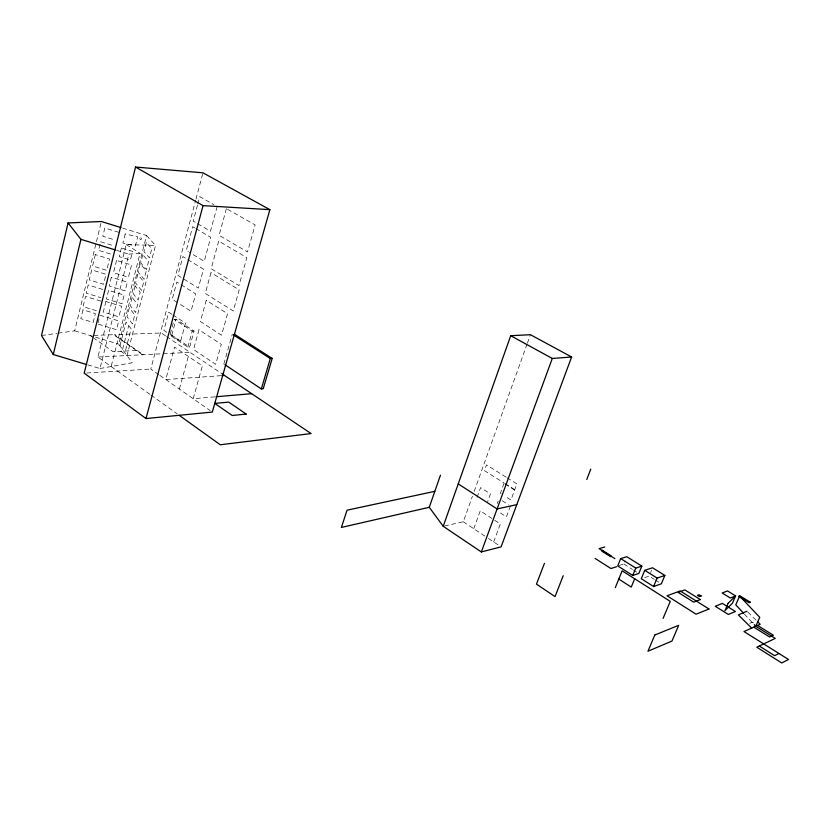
<?xml version="1.0" encoding="UTF-8"?>
<svg xmlns="http://www.w3.org/2000/svg" width="830" height="830" viewBox="0 0 830 830"><rect width="100%" height="100%" fill="white"/><g stroke="black" fill="none" stroke-linecap="round" stroke-linejoin="round"><path stroke-width="0.62" stroke-dasharray="4.15 3.11" d="M58.09 333.172L74.679 330.848L96.156 242.879M96.467 241.623L101.073 222.772M100.088 244.228L98.583 250.338L111.832 254.416M98.044 322.756L98.988 318.979M149.919 394.323L97.899 357.045L126.191 244.58L155.49 245.431L126.98 355.562L120.817 351.235M87.669 364.837L99.953 368.52L128.889 254.136L140.083 253.295L111.137 366.528M99.953 368.52L132.188 362.783L118.752 344.16L146.568 235.523L122.145 227.949M119.945 345.82L126.036 322.071L131.109 328.794L124.936 352.729M122.55 349.43L128.692 325.588M158.789 374.652L150.78 369.049L195.641 200.3M195.973 199.055L202.956 172.806M197.457 205.228L193.214 221.143L196.451 223.031M197.789 204.004L199.74 196.658L213.912 204.688M170.295 333.992L174.238 319.311L176.053 319.26L194.044 331.056L189.655 347.085L187.839 347.168L169.963 335.216L171.789 335.154L189.655 347.085M171.789 335.154L176.053 319.26M217.18 206.546L210.478 231.238L197.53 223.664M187.839 347.168L192.228 331.118L174.238 319.311M179.373 389.052L188.337 356.392M223.841 363.997L232.307 334.168M444.475 526.002L463.285 521.769L472.436 496.257M474.179 491.402L526.946 344.429M527.382 343.215L530.443 334.708M477.063 497.357L480.57 487.625L490.426 493.923L487.667 501.517M473.774 528.731L480.248 510.865L491.879 518.439M504.007 483.371L500.376 493.29L503.551 495.303M497.284 503.53L498.166 501.123M493.705 541.949L500.345 523.958L492.937 519.134M510.45 505.989L506.425 516.862L498.176 511.539M618.931 565.531L623.838 563.995L625.104 560.873M650.575 572.524L651.56 570.148M749.739 623.372L752.374 622.21L754.46 623.496M644.63 577.597L649.091 576.093L654.206 579.309M41.5 335.507L56.814 333.359M214.814 396.865L193.203 398.722L202.364 365.854L174.559 347.106L165.793 379.549L221.932 375.617M86.756 373.002L150.78 369.049M97.899 357.045L190.08 352.356M136.348 350.499L112.963 351.609L94.309 338.453M192.228 331.118L194.044 331.056M74.679 330.848L118.752 344.16M100.876 301.103L85.573 296.445L83.073 306.654L98.345 311.292M99.932 315.213L118.732 320.92L116.501 329.697L97.733 324.011M102.816 289.452L88.188 284.991L86.185 293.166L100.793 297.617M118.7 232.307L104.819 228.011L102.806 236.239L115.495 240.161M100.679 241.779L113.959 245.877M116.594 250.349L128.889 254.136M194.77 227.918L192.643 226.663L186.294 250.442L188.41 251.729M195.839 228.551L210.758 237.339L204.242 261.336L189.458 252.362M506.03 477.105L486.463 464.893L484.398 470.62L503.914 482.884M507.109 477.79L516.893 483.89L510.948 500.002L504.599 495.967M181.116 277.355L177.89 275.332L182.88 256.584L203.475 269.19L198.318 288.124L182.185 278.019M126.191 244.58L140.083 253.295M504.993 483.558L514.756 489.69M505.065 484.035L514.621 490.042M655.223 579.952L659.311 582.525M623.838 563.995L632.408 569.401M633.477 570.075L636.693 572.109M502.16 500.698L508.375 504.671M177.464 302.545L172.256 299.184L176.832 282.003L195.724 293.924L191.004 311.271L178.502 303.209M171.862 314.29L168.718 312.225L163.894 330.35L169.092 333.826M172.92 314.975L185.495 323.202L180.535 341.483L170.129 334.521M463.285 521.769L487.407 537.778M488.455 538.473L498.975 545.455M165.523 335.88L161.259 333.006L114.374 334.677L143.3 354.732M166.591 336.596L222.326 373.998M142.511 354.773L113.565 334.698L90.169 335.528L93.271 337.717M159.785 375.347L210.166 410.591M150.967 395.08L177.101 413.807M747.851 612.094L756.659 620.788M744.354 614.055L754.283 624.689M146.568 235.523L155.49 245.431M139.72 238.449C140.996 242.287 142.708 235.938 139.72 238.449M95.346 254.613L92.576 265.963L106.707 270.3L109.519 258.97L95.346 254.613M91.715 269.916L89.267 279.907L103.553 284.275L106.033 274.294L91.715 269.916M83 309.849L80.832 318.668L93.188 322.403L95.377 313.605L83 309.849M111.334 277.23L109.145 285.987L125.154 290.884L127.384 282.148L111.334 277.23M108.616 290.355L106.458 298.987L121.948 303.707L124.137 295.096L108.616 290.355M105.918 301.498L103.273 312.07L118.908 316.821L121.585 306.27L105.918 301.498M116.563 260.402L113.492 272.676L128.442 277.262L131.555 265.009L116.563 260.402M121.408 247.963L119.24 256.626L130.372 260.049L132.561 251.407L121.408 247.963M125.195 233.956L122.913 243.045L135.373 245.939L137.676 236.882L125.195 233.956M140.197 263.795L138.091 272.043L144.098 279.254L146.246 270.922L140.197 263.795M137.78 274.471L135.591 283.009L141.556 290.313L143.777 281.692L137.78 274.471M142.791 254.727L140.716 262.809L146.474 269.584L148.58 261.419L142.791 254.727M129.293 307.826L127 316.749L132.458 323.908L134.782 314.912L129.293 307.826M132.115 297.42L130.061 305.44L135.56 312.495L137.656 304.402L132.115 297.42M135.114 285.966L133.153 293.613L138.216 299.941L140.197 292.233L135.114 285.966M146.277 242.516L143.953 251.563L149.431 257.85L151.786 248.73L146.277 242.516M226.403 208.662L219.099 235.326L247.516 251.947L255.142 224.899L226.403 208.662M218.726 241.105L211.173 268.681L238.967 285.603L246.852 257.663L218.726 241.105M210.986 272.665L205.29 293.436L233.251 310.97L239.196 289.909L210.986 272.665M206.245 300.252L200.383 321.552L221.517 335.227L227.576 313.709L206.245 300.252M198.972 329.78L193.535 349.513L215.686 364.308L221.309 344.357L198.972 329.78"/><path stroke-width="1.25" d="M120.921 227.565L101.374 221.517L68.07 222.948L41.5 335.507L53.265 354.524L86.445 364.474M53.265 354.524L80.935 239.351L68.07 222.948M135.549 167.038L84.193 373.158L145.987 418.548L212.293 412.074L269.885 209.668L202.956 172.806L135.549 167.038L203.039 205.622L269.885 209.668M145.987 418.548L203.039 205.622M261.336 388.897L270.3 358.55L272.188 358.446L263.224 388.741L261.336 388.897L224.909 364.702M443.22 526.293L510.709 335.704L530.443 334.708L571.621 356.983L501.092 546.856L481.338 551.95L443.22 526.293L429.266 507.296L440.45 475.206M481.338 551.95L552.292 358.467L571.621 356.983M544.439 563.363L536.45 584.133L555.042 596.604L563.217 575.698M586.758 479.522L590.763 469.168M620.674 558.58L617.707 565.915L632.761 575.46L638.83 573.457L641.849 566.133L626.795 556.712L620.674 558.58L635.78 568.093L641.849 566.133M615.341 587.578L622.147 570.822L670.277 601.377L663.087 618.402M632.761 575.46L635.78 568.093M634.67 578.769L631.257 587.069L618.786 579.081M644.744 570.324L641.279 578.717L653.604 586.52L661.354 583.812L664.851 575.449L652.536 567.772L644.744 570.324L657.121 578.095L664.851 575.449M653.604 586.52L657.121 578.095M757.541 621.66L760.187 624.264L743.981 631.557L788.5 659.476L781.736 662.963L756.794 647.224L775.272 638.395L755.746 626.266L759.761 617.323L739.634 596.085L735.764 604.852L743.493 613.131M778.976 653.501L774.618 655.679L759.294 646.03M746.969 611.222L738.337 614.885L751.648 628.103M616.597 566.734L610.911 568.519L595.131 558.455M604.748 546.991L599.032 548.64L614.895 558.652M429.266 507.296L341.4 527.434L347.044 510.191L434.837 491.319M516.779 504.619L497.108 508.946L458.233 483.9M216.08 396.75L251.677 393.69M221.932 375.617L224.484 375.44M80.935 239.351L115.36 249.965M510.709 335.704L552.292 358.467M727.443 606.554L722.37 603.41L715.232 606.274L728.356 614.459L735.422 611.503L728.46 607.176M757.583 625.436L773.363 635.23L769.618 636.994L753.785 627.148M234.216 334.096L272.188 358.446M233.396 334.864L270.3 358.55M222.326 373.998L311.094 433.561L220.303 444.776L179.187 415.311M754.283 624.689L755.746 626.266M602.217 550.259L601.864 551.141L610.631 556.671L610.984 555.789L602.217 550.259M654.797 635.033L647.96 651.218L671.947 641.082L678.701 625.301L654.797 635.033M728.138 603.286L724.87 610.745L732.392 603.265L735.619 595.909L727.485 590.929L722.183 592.994L730.348 598.015L735.619 595.909L728.138 603.286M750.237 602.175L749.034 602.673L738.555 596.262L739.769 595.774L750.237 602.175M708.976 609.002L696.09 614.19L667.019 595.774L680.175 590.95L708.976 609.002M700.333 599.571L693.693 602.134L678.152 592.381L684.864 589.912L700.333 599.571M701.143 595.971L699.462 596.614L697.439 595.359L699.14 594.716L701.143 595.971M246.188 414.066L232.213 415.488L214.763 403.401L228.769 402.125L246.188 414.066"/></g></svg>
